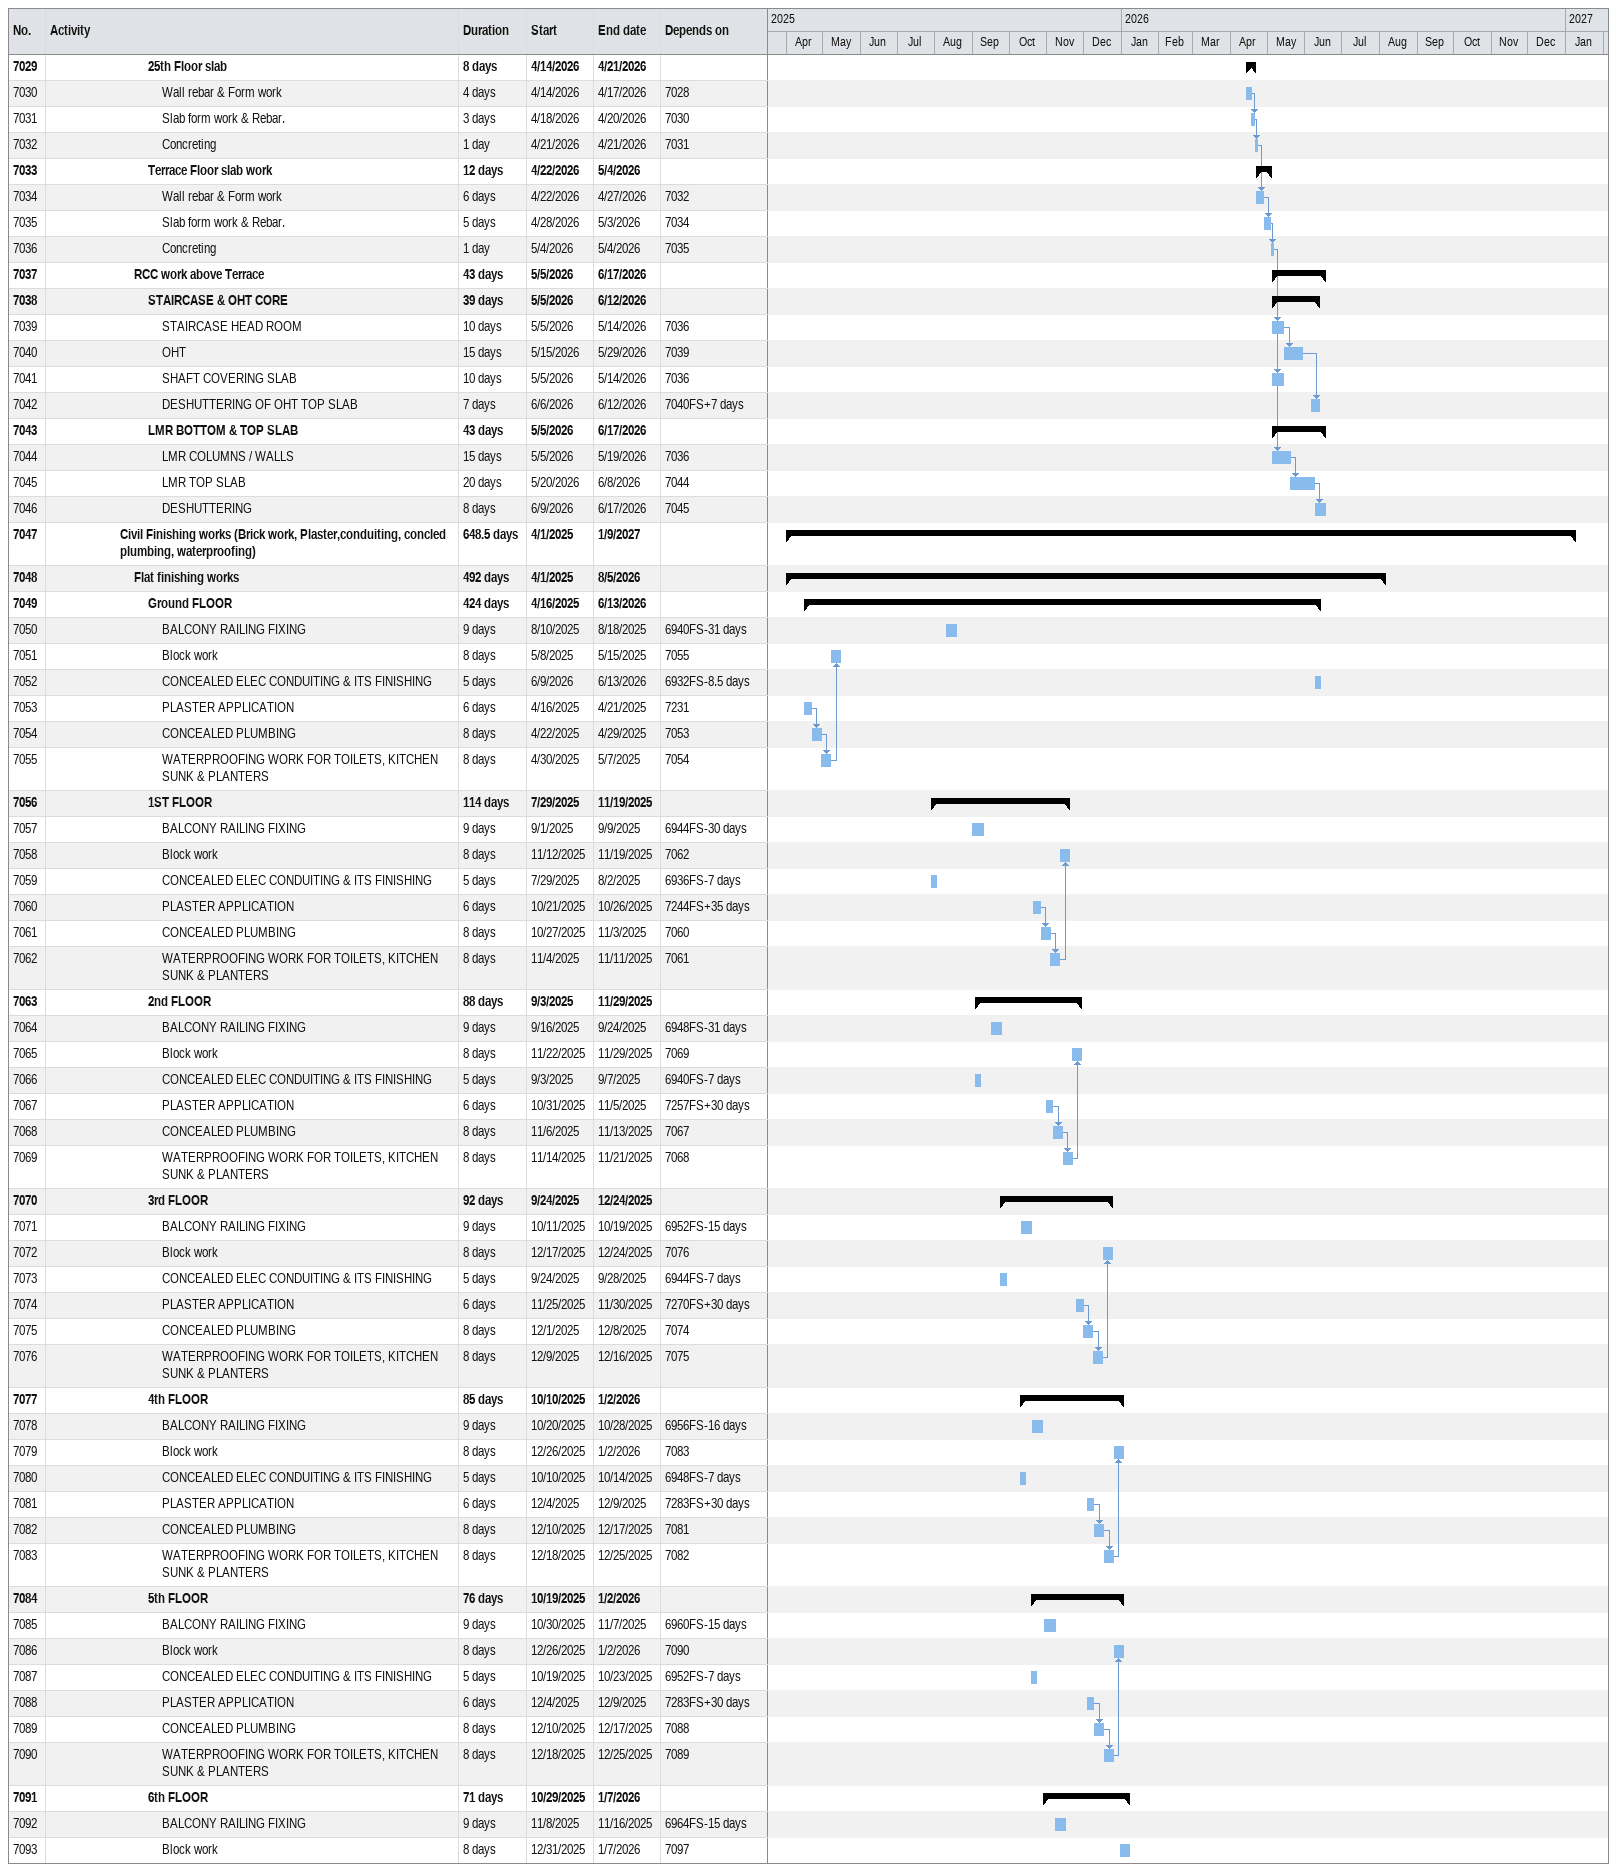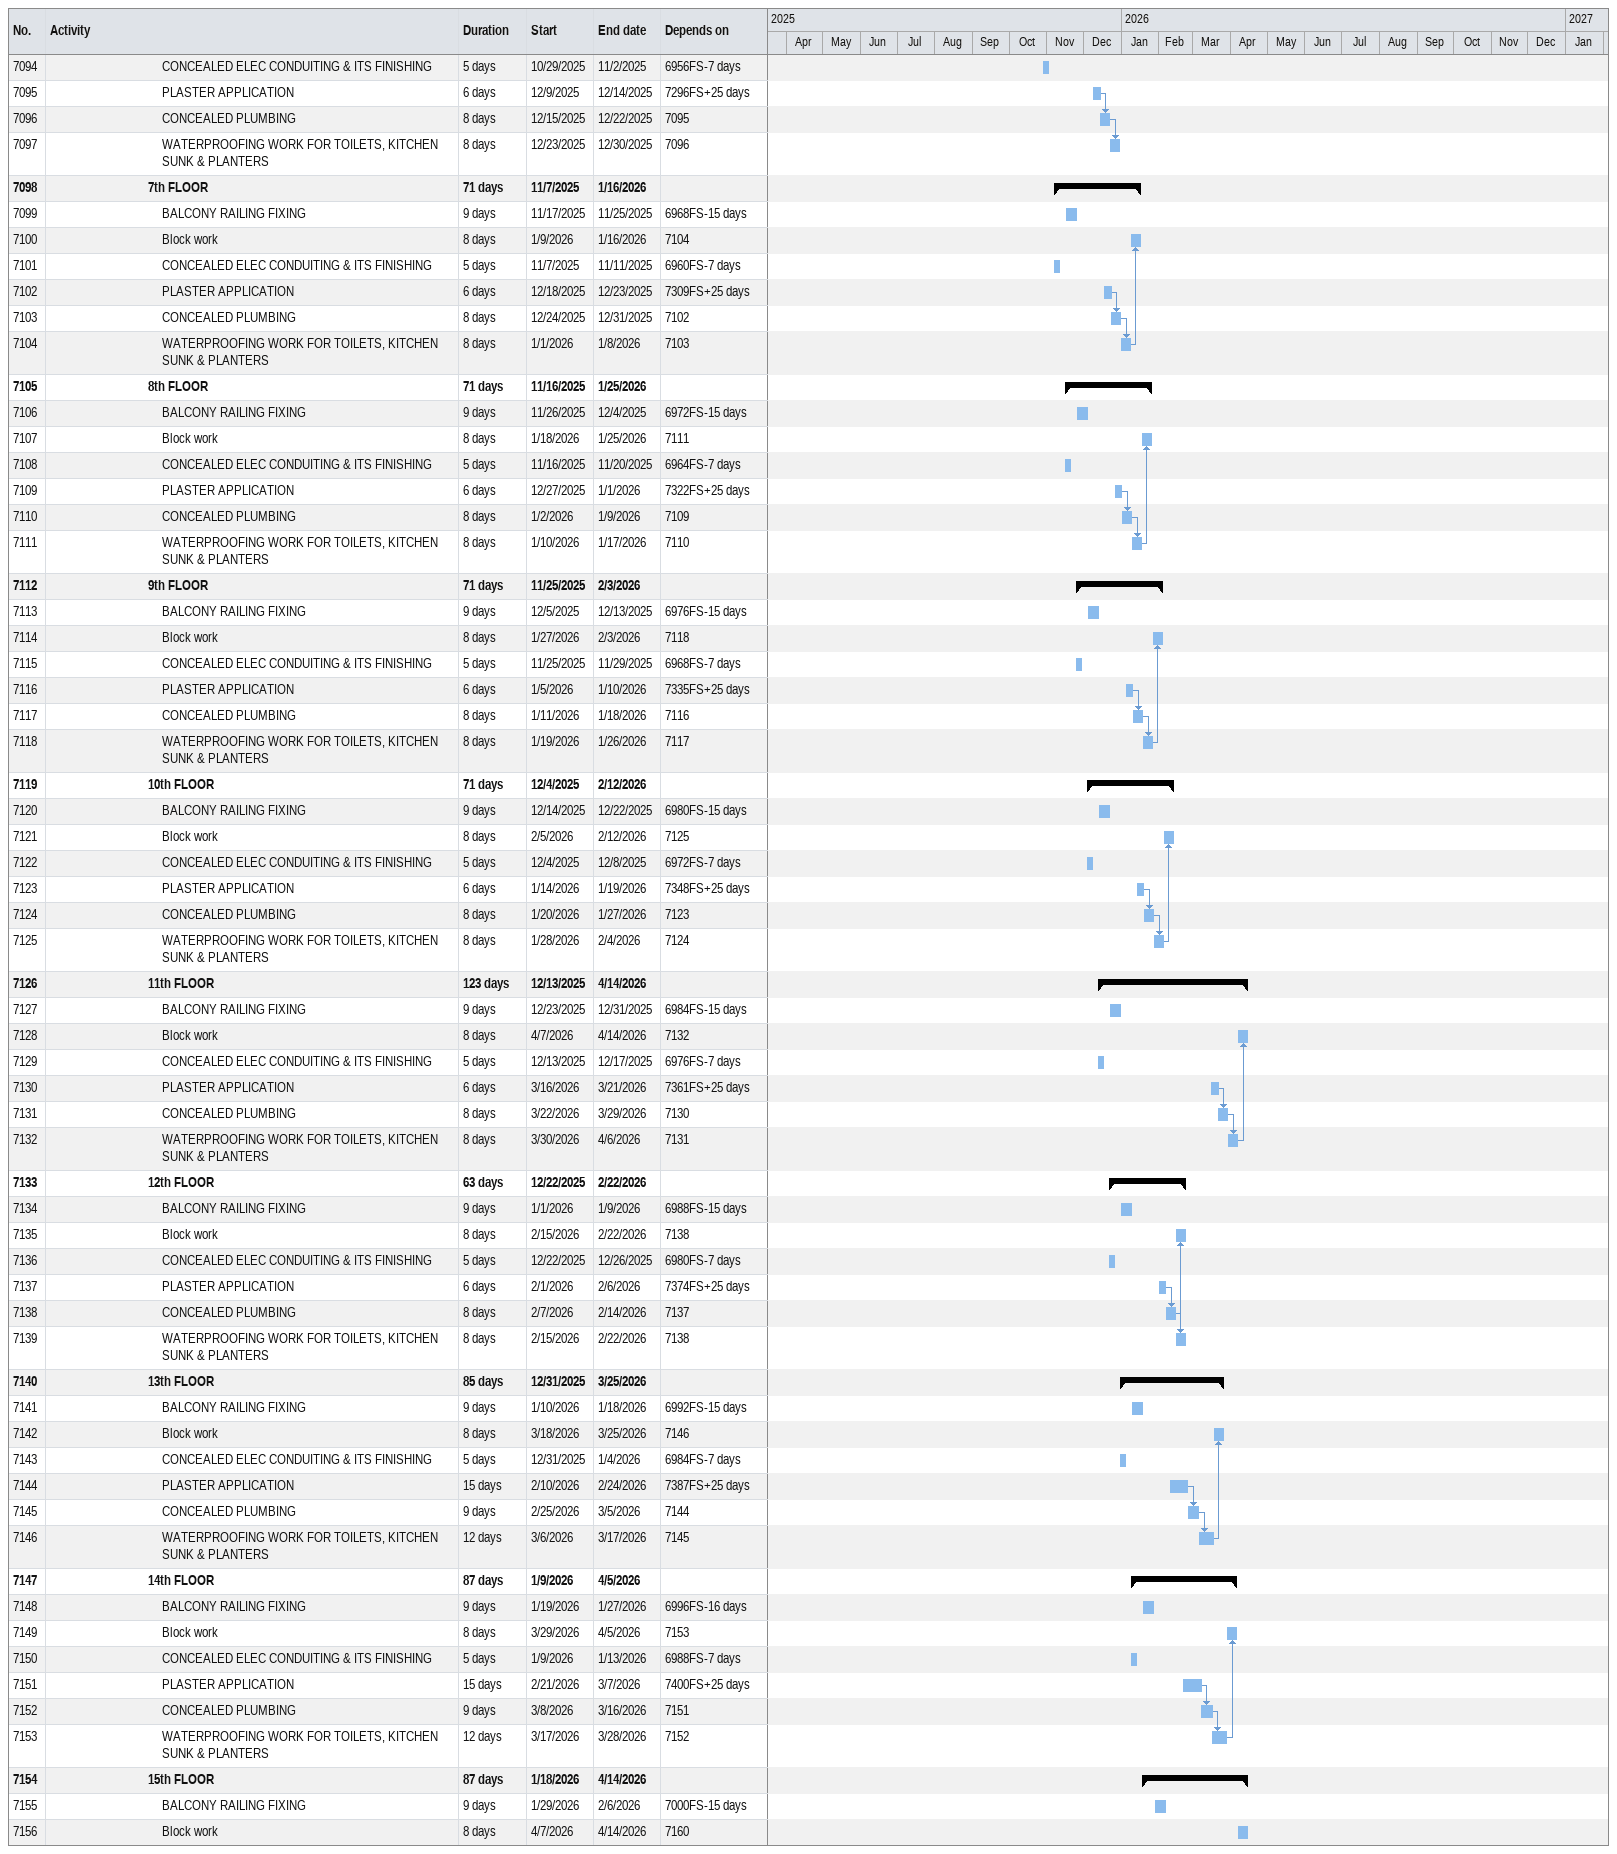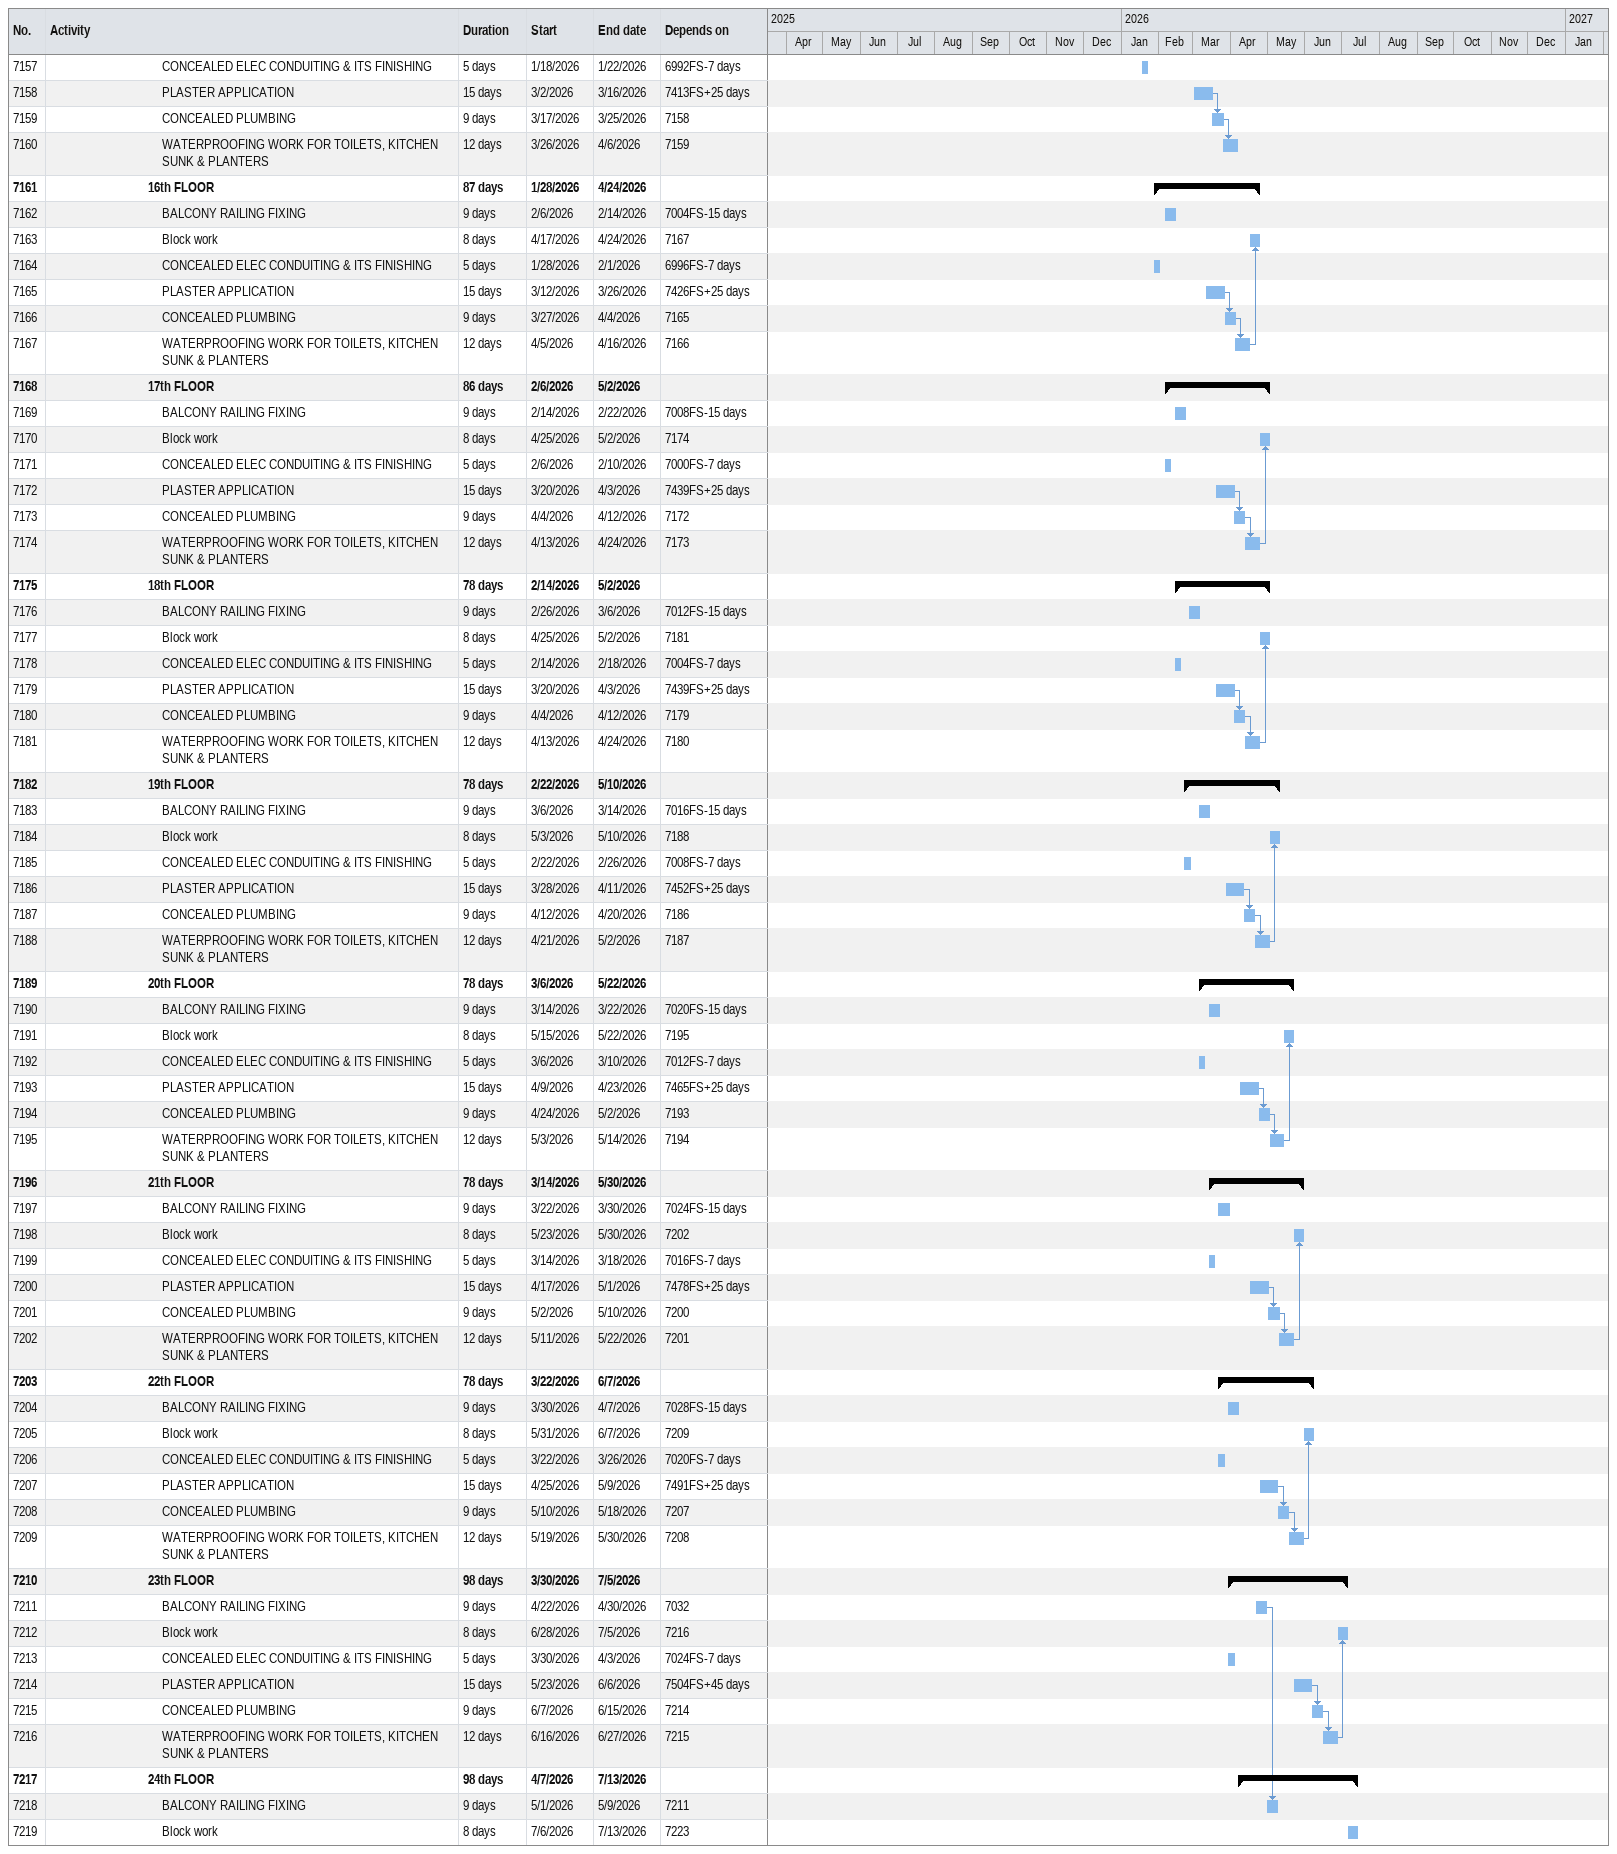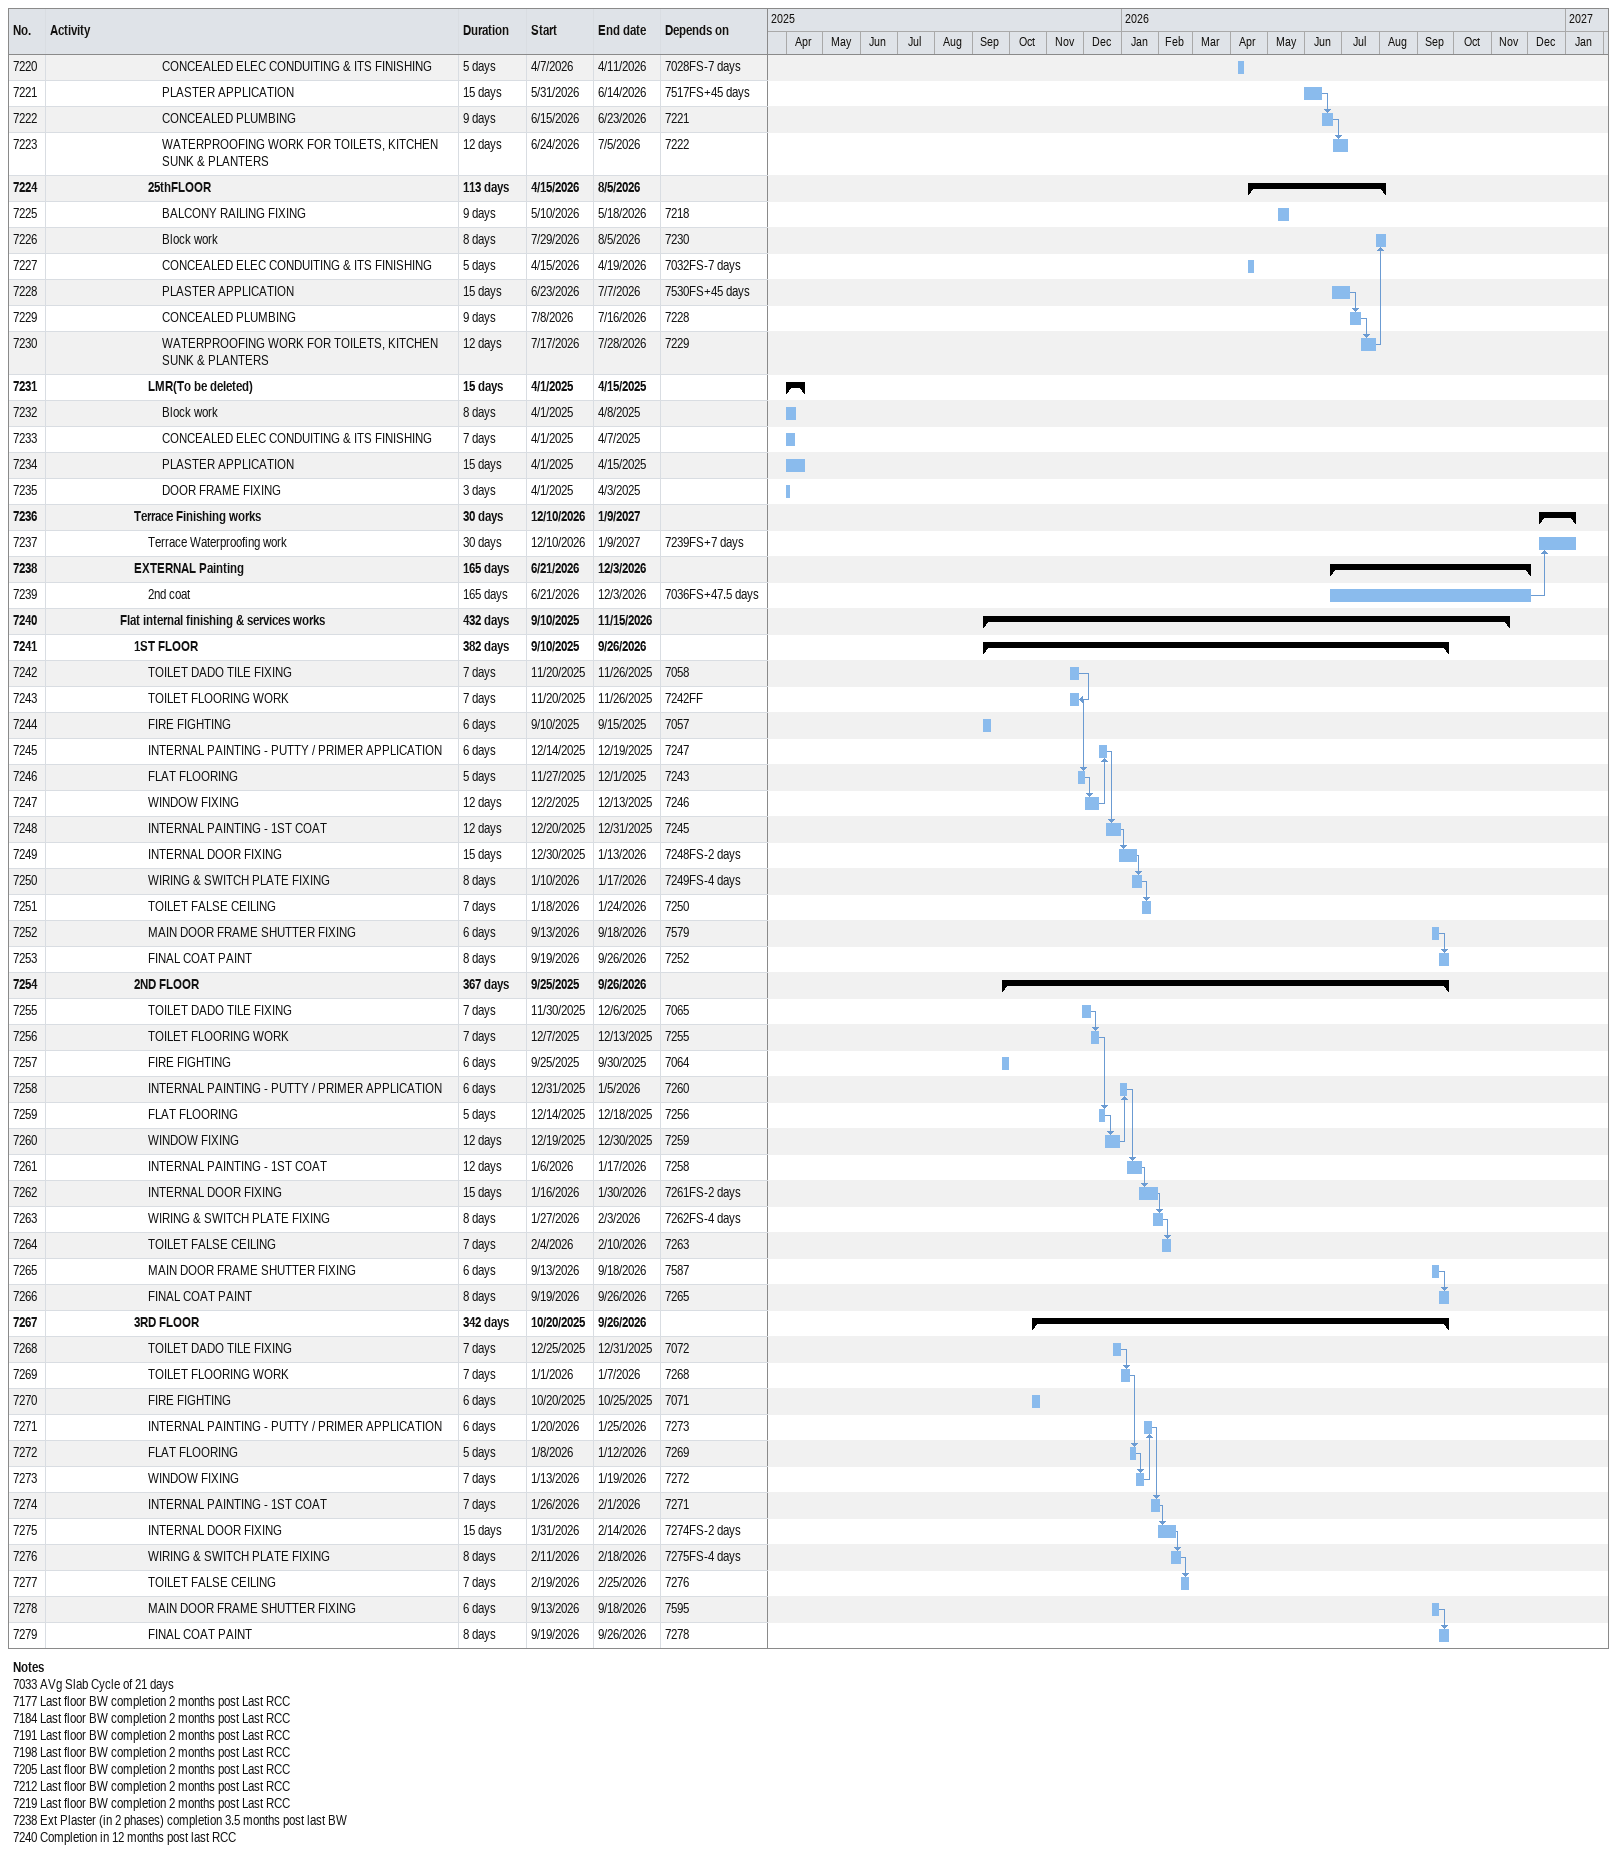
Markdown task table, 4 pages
| ID | Level | Task | Duration | Start | Finish | Predecessors |
|---|---|---|---|---|---|---|
| 7029 | 8 | **25th Floor slab** | 8d | 2026-04-14 | 2026-04-21 |  |
| 7030 | 9 | Wall rebar & Form work | 4d | 2026-04-14 | 2026-04-17 | 7028 |
| 7031 | 9 | Slab form work & Rebar. | 3d | 2026-04-18 | 2026-04-20 | 7030 |
| 7032 | 9 | Concreting | 1d | 2026-04-21 | 2026-04-21 | 7031 |
| 7033 | 8 | **Terrace Floor slab work** | 12d | 2026-04-22 | 2026-05-04 |  |
| 7034 | 9 | Wall rebar & Form work | 6d | 2026-04-22 | 2026-04-27 | 7032 |
| 7035 | 9 | Slab form work & Rebar. | 5d | 2026-04-28 | 2026-05-03 | 7034 |
| 7036 | 9 | Concreting | 1d | 2026-05-04 | 2026-05-04 | 7035 |
| 7037 | 7 | **RCC work above Terrace** | 43d | 2026-05-05 | 2026-06-17 |  |
| 7038 | 8 | **STAIRCASE & OHT CORE** | 39d | 2026-05-05 | 2026-06-12 |  |
| 7039 | 9 | STAIRCASE HEAD ROOM | 10d | 2026-05-05 | 2026-05-14 | 7036 |
| 7040 | 9 | OHT | 15d | 2026-05-15 | 2026-05-29 | 7039 |
| 7041 | 9 | SHAFT COVERING SLAB | 10d | 2026-05-05 | 2026-05-14 | 7036 |
| 7042 | 9 | DESHUTTERING OF OHT TOP SLAB | 7d | 2026-06-06 | 2026-06-12 | 7040FS+7d |
| 7043 | 8 | **LMR BOTTOM & TOP SLAB** | 43d | 2026-05-05 | 2026-06-17 |  |
| 7044 | 9 | LMR COLUMNS / WALLS | 15d | 2026-05-05 | 2026-05-19 | 7036 |
| 7045 | 9 | LMR TOP SLAB | 20d | 2026-05-20 | 2026-06-08 | 7044 |
| 7046 | 9 | DESHUTTERING | 8d | 2026-06-09 | 2026-06-17 | 7045 |
| 7047 | 6 | **Civil Finishing works (Brick work, Plaster,conduiting, concled plumbing, waterproofing)** | 648.5d | 2025-04-01 | 2027-01-09 |  |
| 7048 | 7 | **Flat finishing works** | 492d | 2025-04-01 | 2026-08-05 |  |
| 7049 | 8 | **Ground FLOOR** | 424d | 2025-04-16 | 2026-06-13 |  |
| 7050 | 9 | BALCONY RAILING FIXING | 9d | 2025-08-10 | 2025-08-18 | 6940FS-31d |
| 7051 | 9 | Block work | 8d | 2025-05-08 | 2025-05-15 | 7055 |
| 7052 | 9 | CONCEALED ELEC CONDUITING & ITS FINISHING | 5d | 2026-06-09 | 2026-06-13 | 6932FS-8.5d |
| 7053 | 9 | PLASTER APPLICATION | 6d | 2025-04-16 | 2025-04-21 | 7231 |
| 7054 | 9 | CONCEALED PLUMBING | 8d | 2025-04-22 | 2025-04-29 | 7053 |
| 7055 | 9 | WATERPROOFING WORK FOR TOILETS, KITCHEN SUNK & PLANTERS | 8d | 2025-04-30 | 2025-05-07 | 7054 |
| 7056 | 8 | **1ST FLOOR** | 114d | 2025-07-29 | 2025-11-19 |  |
| 7057 | 9 | BALCONY RAILING FIXING | 9d | 2025-09-01 | 2025-09-09 | 6944FS-30d |
| 7058 | 9 | Block work | 8d | 2025-11-12 | 2025-11-19 | 7062 |
| 7059 | 9 | CONCEALED ELEC CONDUITING & ITS FINISHING | 5d | 2025-07-29 | 2025-08-02 | 6936FS-7d |
| 7060 | 9 | PLASTER APPLICATION | 6d | 2025-10-21 | 2025-10-26 | 7244FS+35d |
| 7061 | 9 | CONCEALED PLUMBING | 8d | 2025-10-27 | 2025-11-03 | 7060 |
| 7062 | 9 | WATERPROOFING WORK FOR TOILETS, KITCHEN SUNK & PLANTERS | 8d | 2025-11-04 | 2025-11-11 | 7061 |
| 7063 | 8 | **2nd FLOOR** | 88d | 2025-09-03 | 2025-11-29 |  |
| 7064 | 9 | BALCONY RAILING FIXING | 9d | 2025-09-16 | 2025-09-24 | 6948FS-31d |
| 7065 | 9 | Block work | 8d | 2025-11-22 | 2025-11-29 | 7069 |
| 7066 | 9 | CONCEALED ELEC CONDUITING & ITS FINISHING | 5d | 2025-09-03 | 2025-09-07 | 6940FS-7d |
| 7067 | 9 | PLASTER APPLICATION | 6d | 2025-10-31 | 2025-11-05 | 7257FS+30d |
| 7068 | 9 | CONCEALED PLUMBING | 8d | 2025-11-06 | 2025-11-13 | 7067 |
| 7069 | 9 | WATERPROOFING WORK FOR TOILETS, KITCHEN SUNK & PLANTERS | 8d | 2025-11-14 | 2025-11-21 | 7068 |
| 7070 | 8 | **3rd FLOOR** | 92d | 2025-09-24 | 2025-12-24 |  |
| 7071 | 9 | BALCONY RAILING FIXING | 9d | 2025-10-11 | 2025-10-19 | 6952FS-15d |
| 7072 | 9 | Block work | 8d | 2025-12-17 | 2025-12-24 | 7076 |
| 7073 | 9 | CONCEALED ELEC CONDUITING & ITS FINISHING | 5d | 2025-09-24 | 2025-09-28 | 6944FS-7d |
| 7074 | 9 | PLASTER APPLICATION | 6d | 2025-11-25 | 2025-11-30 | 7270FS+30d |
| 7075 | 9 | CONCEALED PLUMBING | 8d | 2025-12-01 | 2025-12-08 | 7074 |
| 7076 | 9 | WATERPROOFING WORK FOR TOILETS, KITCHEN SUNK & PLANTERS | 8d | 2025-12-09 | 2025-12-16 | 7075 |
| 7077 | 8 | **4th FLOOR** | 85d | 2025-10-10 | 2026-01-02 |  |
| 7078 | 9 | BALCONY RAILING FIXING | 9d | 2025-10-20 | 2025-10-28 | 6956FS-16d |
| 7079 | 9 | Block work | 8d | 2025-12-26 | 2026-01-02 | 7083 |
| 7080 | 9 | CONCEALED ELEC CONDUITING & ITS FINISHING | 5d | 2025-10-10 | 2025-10-14 | 6948FS-7d |
| 7081 | 9 | PLASTER APPLICATION | 6d | 2025-12-04 | 2025-12-09 | 7283FS+30d |
| 7082 | 9 | CONCEALED PLUMBING | 8d | 2025-12-10 | 2025-12-17 | 7081 |
| 7083 | 9 | WATERPROOFING WORK FOR TOILETS, KITCHEN SUNK & PLANTERS | 8d | 2025-12-18 | 2025-12-25 | 7082 |
| 7084 | 8 | **5th FLOOR** | 76d | 2025-10-19 | 2026-01-02 |  |
| 7085 | 9 | BALCONY RAILING FIXING | 9d | 2025-10-30 | 2025-11-07 | 6960FS-15d |
| 7086 | 9 | Block work | 8d | 2025-12-26 | 2026-01-02 | 7090 |
| 7087 | 9 | CONCEALED ELEC CONDUITING & ITS FINISHING | 5d | 2025-10-19 | 2025-10-23 | 6952FS-7d |
| 7088 | 9 | PLASTER APPLICATION | 6d | 2025-12-04 | 2025-12-09 | 7283FS+30d |
| 7089 | 9 | CONCEALED PLUMBING | 8d | 2025-12-10 | 2025-12-17 | 7088 |
| 7090 | 9 | WATERPROOFING WORK FOR TOILETS, KITCHEN SUNK & PLANTERS | 8d | 2025-12-18 | 2025-12-25 | 7089 |
| 7091 | 8 | **6th FLOOR** | 71d | 2025-10-29 | 2026-01-07 |  |
| 7092 | 9 | BALCONY RAILING FIXING | 9d | 2025-11-08 | 2025-11-16 | 6964FS-15d |
| 7093 | 9 | Block work | 8d | 2025-12-31 | 2026-01-07 | 7097 |
| 7094 | 9 | CONCEALED ELEC CONDUITING & ITS FINISHING | 5d | 2025-10-29 | 2025-11-02 | 6956FS-7d |
| 7095 | 9 | PLASTER APPLICATION | 6d | 2025-12-09 | 2025-12-14 | 7296FS+25d |
| 7096 | 9 | CONCEALED PLUMBING | 8d | 2025-12-15 | 2025-12-22 | 7095 |
| 7097 | 9 | WATERPROOFING WORK FOR TOILETS, KITCHEN SUNK & PLANTERS | 8d | 2025-12-23 | 2025-12-30 | 7096 |
| 7098 | 8 | **7th FLOOR** | 71d | 2025-11-07 | 2026-01-16 |  |
| 7099 | 9 | BALCONY RAILING FIXING | 9d | 2025-11-17 | 2025-11-25 | 6968FS-15d |
| 7100 | 9 | Block work | 8d | 2026-01-09 | 2026-01-16 | 7104 |
| 7101 | 9 | CONCEALED ELEC CONDUITING & ITS FINISHING | 5d | 2025-11-07 | 2025-11-11 | 6960FS-7d |
| 7102 | 9 | PLASTER APPLICATION | 6d | 2025-12-18 | 2025-12-23 | 7309FS+25d |
| 7103 | 9 | CONCEALED PLUMBING | 8d | 2025-12-24 | 2025-12-31 | 7102 |
| 7104 | 9 | WATERPROOFING WORK FOR TOILETS, KITCHEN SUNK & PLANTERS | 8d | 2026-01-01 | 2026-01-08 | 7103 |
| 7105 | 8 | **8th FLOOR** | 71d | 2025-11-16 | 2026-01-25 |  |
| 7106 | 9 | BALCONY RAILING FIXING | 9d | 2025-11-26 | 2025-12-04 | 6972FS-15d |
| 7107 | 9 | Block work | 8d | 2026-01-18 | 2026-01-25 | 7111 |
| 7108 | 9 | CONCEALED ELEC CONDUITING & ITS FINISHING | 5d | 2025-11-16 | 2025-11-20 | 6964FS-7d |
| 7109 | 9 | PLASTER APPLICATION | 6d | 2025-12-27 | 2026-01-01 | 7322FS+25d |
| 7110 | 9 | CONCEALED PLUMBING | 8d | 2026-01-02 | 2026-01-09 | 7109 |
| 7111 | 9 | WATERPROOFING WORK FOR TOILETS, KITCHEN SUNK & PLANTERS | 8d | 2026-01-10 | 2026-01-17 | 7110 |
| 7112 | 8 | **9th FLOOR** | 71d | 2025-11-25 | 2026-02-03 |  |
| 7113 | 9 | BALCONY RAILING FIXING | 9d | 2025-12-05 | 2025-12-13 | 6976FS-15d |
| 7114 | 9 | Block work | 8d | 2026-01-27 | 2026-02-03 | 7118 |
| 7115 | 9 | CONCEALED ELEC CONDUITING & ITS FINISHING | 5d | 2025-11-25 | 2025-11-29 | 6968FS-7d |
| 7116 | 9 | PLASTER APPLICATION | 6d | 2026-01-05 | 2026-01-10 | 7335FS+25d |
| 7117 | 9 | CONCEALED PLUMBING | 8d | 2026-01-11 | 2026-01-18 | 7116 |
| 7118 | 9 | WATERPROOFING WORK FOR TOILETS, KITCHEN SUNK & PLANTERS | 8d | 2026-01-19 | 2026-01-26 | 7117 |
| 7119 | 8 | **10th FLOOR** | 71d | 2025-12-04 | 2026-02-12 |  |
| 7120 | 9 | BALCONY RAILING FIXING | 9d | 2025-12-14 | 2025-12-22 | 6980FS-15d |
| 7121 | 9 | Block work | 8d | 2026-02-05 | 2026-02-12 | 7125 |
| 7122 | 9 | CONCEALED ELEC CONDUITING & ITS FINISHING | 5d | 2025-12-04 | 2025-12-08 | 6972FS-7d |
| 7123 | 9 | PLASTER APPLICATION | 6d | 2026-01-14 | 2026-01-19 | 7348FS+25d |
| 7124 | 9 | CONCEALED PLUMBING | 8d | 2026-01-20 | 2026-01-27 | 7123 |
| 7125 | 9 | WATERPROOFING WORK FOR TOILETS, KITCHEN SUNK & PLANTERS | 8d | 2026-01-28 | 2026-02-04 | 7124 |
| 7126 | 8 | **11th FLOOR** | 123d | 2025-12-13 | 2026-04-14 |  |
| 7127 | 9 | BALCONY RAILING FIXING | 9d | 2025-12-23 | 2025-12-31 | 6984FS-15d |
| 7128 | 9 | Block work | 8d | 2026-04-07 | 2026-04-14 | 7132 |
| 7129 | 9 | CONCEALED ELEC CONDUITING & ITS FINISHING | 5d | 2025-12-13 | 2025-12-17 | 6976FS-7d |
| 7130 | 9 | PLASTER APPLICATION | 6d | 2026-03-16 | 2026-03-21 | 7361FS+25d |
| 7131 | 9 | CONCEALED PLUMBING | 8d | 2026-03-22 | 2026-03-29 | 7130 |
| 7132 | 9 | WATERPROOFING WORK FOR TOILETS, KITCHEN SUNK & PLANTERS | 8d | 2026-03-30 | 2026-04-06 | 7131 |
| 7133 | 8 | **12th FLOOR** | 63d | 2025-12-22 | 2026-02-22 |  |
| 7134 | 9 | BALCONY RAILING FIXING | 9d | 2026-01-01 | 2026-01-09 | 6988FS-15d |
| 7135 | 9 | Block work | 8d | 2026-02-15 | 2026-02-22 | 7138 |
| 7136 | 9 | CONCEALED ELEC CONDUITING & ITS FINISHING | 5d | 2025-12-22 | 2025-12-26 | 6980FS-7d |
| 7137 | 9 | PLASTER APPLICATION | 6d | 2026-02-01 | 2026-02-06 | 7374FS+25d |
| 7138 | 9 | CONCEALED PLUMBING | 8d | 2026-02-07 | 2026-02-14 | 7137 |
| 7139 | 9 | WATERPROOFING WORK FOR TOILETS, KITCHEN SUNK & PLANTERS | 8d | 2026-02-15 | 2026-02-22 | 7138 |
| 7140 | 8 | **13th FLOOR** | 85d | 2025-12-31 | 2026-03-25 |  |
| 7141 | 9 | BALCONY RAILING FIXING | 9d | 2026-01-10 | 2026-01-18 | 6992FS-15d |
| 7142 | 9 | Block work | 8d | 2026-03-18 | 2026-03-25 | 7146 |
| 7143 | 9 | CONCEALED ELEC CONDUITING & ITS FINISHING | 5d | 2025-12-31 | 2026-01-04 | 6984FS-7d |
| 7144 | 9 | PLASTER APPLICATION | 15d | 2026-02-10 | 2026-02-24 | 7387FS+25d |
| 7145 | 9 | CONCEALED PLUMBING | 9d | 2026-02-25 | 2026-03-05 | 7144 |
| 7146 | 9 | WATERPROOFING WORK FOR TOILETS, KITCHEN SUNK & PLANTERS | 12d | 2026-03-06 | 2026-03-17 | 7145 |
| 7147 | 8 | **14th FLOOR** | 87d | 2026-01-09 | 2026-04-05 |  |
| 7148 | 9 | BALCONY RAILING FIXING | 9d | 2026-01-19 | 2026-01-27 | 6996FS-16d |
| 7149 | 9 | Block work | 8d | 2026-03-29 | 2026-04-05 | 7153 |
| 7150 | 9 | CONCEALED ELEC CONDUITING & ITS FINISHING | 5d | 2026-01-09 | 2026-01-13 | 6988FS-7d |
| 7151 | 9 | PLASTER APPLICATION | 15d | 2026-02-21 | 2026-03-07 | 7400FS+25d |
| 7152 | 9 | CONCEALED PLUMBING | 9d | 2026-03-08 | 2026-03-16 | 7151 |
| 7153 | 9 | WATERPROOFING WORK FOR TOILETS, KITCHEN SUNK & PLANTERS | 12d | 2026-03-17 | 2026-03-28 | 7152 |
| 7154 | 8 | **15th FLOOR** | 87d | 2026-01-18 | 2026-04-14 |  |
| 7155 | 9 | BALCONY RAILING FIXING | 9d | 2026-01-29 | 2026-02-06 | 7000FS-15d |
| 7156 | 9 | Block work | 8d | 2026-04-07 | 2026-04-14 | 7160 |
| 7157 | 9 | CONCEALED ELEC CONDUITING & ITS FINISHING | 5d | 2026-01-18 | 2026-01-22 | 6992FS-7d |
| 7158 | 9 | PLASTER APPLICATION | 15d | 2026-03-02 | 2026-03-16 | 7413FS+25d |
| 7159 | 9 | CONCEALED PLUMBING | 9d | 2026-03-17 | 2026-03-25 | 7158 |
| 7160 | 9 | WATERPROOFING WORK FOR TOILETS, KITCHEN SUNK & PLANTERS | 12d | 2026-03-26 | 2026-04-06 | 7159 |
| 7161 | 8 | **16th FLOOR** | 87d | 2026-01-28 | 2026-04-24 |  |
| 7162 | 9 | BALCONY RAILING FIXING | 9d | 2026-02-06 | 2026-02-14 | 7004FS-15d |
| 7163 | 9 | Block work | 8d | 2026-04-17 | 2026-04-24 | 7167 |
| 7164 | 9 | CONCEALED ELEC CONDUITING & ITS FINISHING | 5d | 2026-01-28 | 2026-02-01 | 6996FS-7d |
| 7165 | 9 | PLASTER APPLICATION | 15d | 2026-03-12 | 2026-03-26 | 7426FS+25d |
| 7166 | 9 | CONCEALED PLUMBING | 9d | 2026-03-27 | 2026-04-04 | 7165 |
| 7167 | 9 | WATERPROOFING WORK FOR TOILETS, KITCHEN SUNK & PLANTERS | 12d | 2026-04-05 | 2026-04-16 | 7166 |
| 7168 | 8 | **17th FLOOR** | 86d | 2026-02-06 | 2026-05-02 |  |
| 7169 | 9 | BALCONY RAILING FIXING | 9d | 2026-02-14 | 2026-02-22 | 7008FS-15d |
| 7170 | 9 | Block work | 8d | 2026-04-25 | 2026-05-02 | 7174 |
| 7171 | 9 | CONCEALED ELEC CONDUITING & ITS FINISHING | 5d | 2026-02-06 | 2026-02-10 | 7000FS-7d |
| 7172 | 9 | PLASTER APPLICATION | 15d | 2026-03-20 | 2026-04-03 | 7439FS+25d |
| 7173 | 9 | CONCEALED PLUMBING | 9d | 2026-04-04 | 2026-04-12 | 7172 |
| 7174 | 9 | WATERPROOFING WORK FOR TOILETS, KITCHEN SUNK & PLANTERS | 12d | 2026-04-13 | 2026-04-24 | 7173 |
| 7175 | 8 | **18th FLOOR** | 78d | 2026-02-14 | 2026-05-02 |  |
| 7176 | 9 | BALCONY RAILING FIXING | 9d | 2026-02-26 | 2026-03-06 | 7012FS-15d |
| 7177 | 9 | Block work | 8d | 2026-04-25 | 2026-05-02 | 7181 |
| 7178 | 9 | CONCEALED ELEC CONDUITING & ITS FINISHING | 5d | 2026-02-14 | 2026-02-18 | 7004FS-7d |
| 7179 | 9 | PLASTER APPLICATION | 15d | 2026-03-20 | 2026-04-03 | 7439FS+25d |
| 7180 | 9 | CONCEALED PLUMBING | 9d | 2026-04-04 | 2026-04-12 | 7179 |
| 7181 | 9 | WATERPROOFING WORK FOR TOILETS, KITCHEN SUNK & PLANTERS | 12d | 2026-04-13 | 2026-04-24 | 7180 |
| 7182 | 8 | **19th FLOOR** | 78d | 2026-02-22 | 2026-05-10 |  |
| 7183 | 9 | BALCONY RAILING FIXING | 9d | 2026-03-06 | 2026-03-14 | 7016FS-15d |
| 7184 | 9 | Block work | 8d | 2026-05-03 | 2026-05-10 | 7188 |
| 7185 | 9 | CONCEALED ELEC CONDUITING & ITS FINISHING | 5d | 2026-02-22 | 2026-02-26 | 7008FS-7d |
| 7186 | 9 | PLASTER APPLICATION | 15d | 2026-03-28 | 2026-04-11 | 7452FS+25d |
| 7187 | 9 | CONCEALED PLUMBING | 9d | 2026-04-12 | 2026-04-20 | 7186 |
| 7188 | 9 | WATERPROOFING WORK FOR TOILETS, KITCHEN SUNK & PLANTERS | 12d | 2026-04-21 | 2026-05-02 | 7187 |
| 7189 | 8 | **20th FLOOR** | 78d | 2026-03-06 | 2026-05-22 |  |
| 7190 | 9 | BALCONY RAILING FIXING | 9d | 2026-03-14 | 2026-03-22 | 7020FS-15d |
| 7191 | 9 | Block work | 8d | 2026-05-15 | 2026-05-22 | 7195 |
| 7192 | 9 | CONCEALED ELEC CONDUITING & ITS FINISHING | 5d | 2026-03-06 | 2026-03-10 | 7012FS-7d |
| 7193 | 9 | PLASTER APPLICATION | 15d | 2026-04-09 | 2026-04-23 | 7465FS+25d |
| 7194 | 9 | CONCEALED PLUMBING | 9d | 2026-04-24 | 2026-05-02 | 7193 |
| 7195 | 9 | WATERPROOFING WORK FOR TOILETS, KITCHEN SUNK & PLANTERS | 12d | 2026-05-03 | 2026-05-14 | 7194 |
| 7196 | 8 | **21th FLOOR** | 78d | 2026-03-14 | 2026-05-30 |  |
| 7197 | 9 | BALCONY RAILING FIXING | 9d | 2026-03-22 | 2026-03-30 | 7024FS-15d |
| 7198 | 9 | Block work | 8d | 2026-05-23 | 2026-05-30 | 7202 |
| 7199 | 9 | CONCEALED ELEC CONDUITING & ITS FINISHING | 5d | 2026-03-14 | 2026-03-18 | 7016FS-7d |
| 7200 | 9 | PLASTER APPLICATION | 15d | 2026-04-17 | 2026-05-01 | 7478FS+25d |
| 7201 | 9 | CONCEALED PLUMBING | 9d | 2026-05-02 | 2026-05-10 | 7200 |
| 7202 | 9 | WATERPROOFING WORK FOR TOILETS, KITCHEN SUNK & PLANTERS | 12d | 2026-05-11 | 2026-05-22 | 7201 |
| 7203 | 8 | **22th FLOOR** | 78d | 2026-03-22 | 2026-06-07 |  |
| 7204 | 9 | BALCONY RAILING FIXING | 9d | 2026-03-30 | 2026-04-07 | 7028FS-15d |
| 7205 | 9 | Block work | 8d | 2026-05-31 | 2026-06-07 | 7209 |
| 7206 | 9 | CONCEALED ELEC CONDUITING & ITS FINISHING | 5d | 2026-03-22 | 2026-03-26 | 7020FS-7d |
| 7207 | 9 | PLASTER APPLICATION | 15d | 2026-04-25 | 2026-05-09 | 7491FS+25d |
| 7208 | 9 | CONCEALED PLUMBING | 9d | 2026-05-10 | 2026-05-18 | 7207 |
| 7209 | 9 | WATERPROOFING WORK FOR TOILETS, KITCHEN SUNK & PLANTERS | 12d | 2026-05-19 | 2026-05-30 | 7208 |
| 7210 | 8 | **23th FLOOR** | 98d | 2026-03-30 | 2026-07-05 |  |
| 7211 | 9 | BALCONY RAILING FIXING | 9d | 2026-04-22 | 2026-04-30 | 7032 |
| 7212 | 9 | Block work | 8d | 2026-06-28 | 2026-07-05 | 7216 |
| 7213 | 9 | CONCEALED ELEC CONDUITING & ITS FINISHING | 5d | 2026-03-30 | 2026-04-03 | 7024FS-7d |
| 7214 | 9 | PLASTER APPLICATION | 15d | 2026-05-23 | 2026-06-06 | 7504FS+45d |
| 7215 | 9 | CONCEALED PLUMBING | 9d | 2026-06-07 | 2026-06-15 | 7214 |
| 7216 | 9 | WATERPROOFING WORK FOR TOILETS, KITCHEN SUNK & PLANTERS | 12d | 2026-06-16 | 2026-06-27 | 7215 |
| 7217 | 8 | **24th FLOOR** | 98d | 2026-04-07 | 2026-07-13 |  |
| 7218 | 9 | BALCONY RAILING FIXING | 9d | 2026-05-01 | 2026-05-09 | 7211 |
| 7219 | 9 | Block work | 8d | 2026-07-06 | 2026-07-13 | 7223 |
| 7220 | 9 | CONCEALED ELEC CONDUITING & ITS FINISHING | 5d | 2026-04-07 | 2026-04-11 | 7028FS-7d |
| 7221 | 9 | PLASTER APPLICATION | 15d | 2026-05-31 | 2026-06-14 | 7517FS+45d |
| 7222 | 9 | CONCEALED PLUMBING | 9d | 2026-06-15 | 2026-06-23 | 7221 |
| 7223 | 9 | WATERPROOFING WORK FOR TOILETS, KITCHEN SUNK & PLANTERS | 12d | 2026-06-24 | 2026-07-05 | 7222 |
| 7224 | 8 | **25thFLOOR** | 113d | 2026-04-15 | 2026-08-05 |  |
| 7225 | 9 | BALCONY RAILING FIXING | 9d | 2026-05-10 | 2026-05-18 | 7218 |
| 7226 | 9 | Block work | 8d | 2026-07-29 | 2026-08-05 | 7230 |
| 7227 | 9 | CONCEALED ELEC CONDUITING & ITS FINISHING | 5d | 2026-04-15 | 2026-04-19 | 7032FS-7d |
| 7228 | 9 | PLASTER APPLICATION | 15d | 2026-06-23 | 2026-07-07 | 7530FS+45d |
| 7229 | 9 | CONCEALED PLUMBING | 9d | 2026-07-08 | 2026-07-16 | 7228 |
| 7230 | 9 | WATERPROOFING WORK FOR TOILETS, KITCHEN SUNK & PLANTERS | 12d | 2026-07-17 | 2026-07-28 | 7229 |
| 7231 | 8 | **LMR(To be deleted)** | 15d | 2025-04-01 | 2025-04-15 |  |
| 7232 | 9 | Block work | 8d | 2025-04-01 | 2025-04-08 |  |
| 7233 | 9 | CONCEALED ELEC CONDUITING & ITS FINISHING | 7d | 2025-04-01 | 2025-04-07 |  |
| 7234 | 9 | PLASTER APPLICATION | 15d | 2025-04-01 | 2025-04-15 |  |
| 7235 | 9 | DOOR FRAME FIXING | 3d | 2025-04-01 | 2025-04-03 |  |
| 7236 | 7 | **Terrace Finishing works** | 30d | 2026-12-10 | 2027-01-09 |  |
| 7237 | 8 | Terrace Waterproofing work | 30d | 2026-12-10 | 2027-01-09 | 7239FS+7d |
| 7238 | 7 | **EXTERNAL Painting** | 165d | 2026-06-21 | 2026-12-03 |  |
| 7239 | 8 | 2nd coat | 165d | 2026-06-21 | 2026-12-03 | 7036FS+47.5d |
| 7240 | 6 | **Flat internal finishing & services works** | 432d | 2025-09-10 | 2026-11-15 |  |
| 7241 | 7 | **1ST FLOOR** | 382d | 2025-09-10 | 2026-09-26 |  |
| 7242 | 8 | TOILET DADO TILE FIXING | 7d | 2025-11-20 | 2025-11-26 | 7058 |
| 7243 | 8 | TOILET FLOORING WORK | 7d | 2025-11-20 | 2025-11-26 | 7242FF |
| 7244 | 8 | FIRE FIGHTING | 6d | 2025-09-10 | 2025-09-15 | 7057 |
| 7245 | 8 | INTERNAL PAINTING - PUTTY / PRIMER APPLICATION | 6d | 2025-12-14 | 2025-12-19 | 7247 |
| 7246 | 8 | FLAT FLOORING | 5d | 2025-11-27 | 2025-12-01 | 7243 |
| 7247 | 8 | WINDOW FIXING | 12d | 2025-12-02 | 2025-12-13 | 7246 |
| 7248 | 8 | INTERNAL PAINTING - 1ST COAT | 12d | 2025-12-20 | 2025-12-31 | 7245 |
| 7249 | 8 | INTERNAL DOOR FIXING | 15d | 2025-12-30 | 2026-01-13 | 7248FS-2d |
| 7250 | 8 | WIRING & SWITCH PLATE FIXING | 8d | 2026-01-10 | 2026-01-17 | 7249FS-4d |
| 7251 | 8 | TOILET FALSE CEILING | 7d | 2026-01-18 | 2026-01-24 | 7250 |
| 7252 | 8 | MAIN DOOR FRAME SHUTTER FIXING | 6d | 2026-09-13 | 2026-09-18 | 7579 |
| 7253 | 8 | FINAL COAT PAINT | 8d | 2026-09-19 | 2026-09-26 | 7252 |
| 7254 | 7 | **2ND FLOOR** | 367d | 2025-09-25 | 2026-09-26 |  |
| 7255 | 8 | TOILET DADO TILE FIXING | 7d | 2025-11-30 | 2025-12-06 | 7065 |
| 7256 | 8 | TOILET FLOORING WORK | 7d | 2025-12-07 | 2025-12-13 | 7255 |
| 7257 | 8 | FIRE FIGHTING | 6d | 2025-09-25 | 2025-09-30 | 7064 |
| 7258 | 8 | INTERNAL PAINTING - PUTTY / PRIMER APPLICATION | 6d | 2025-12-31 | 2026-01-05 | 7260 |
| 7259 | 8 | FLAT FLOORING | 5d | 2025-12-14 | 2025-12-18 | 7256 |
| 7260 | 8 | WINDOW FIXING | 12d | 2025-12-19 | 2025-12-30 | 7259 |
| 7261 | 8 | INTERNAL PAINTING - 1ST COAT | 12d | 2026-01-06 | 2026-01-17 | 7258 |
| 7262 | 8 | INTERNAL DOOR FIXING | 15d | 2026-01-16 | 2026-01-30 | 7261FS-2d |
| 7263 | 8 | WIRING & SWITCH PLATE FIXING | 8d | 2026-01-27 | 2026-02-03 | 7262FS-4d |
| 7264 | 8 | TOILET FALSE CEILING | 7d | 2026-02-04 | 2026-02-10 | 7263 |
| 7265 | 8 | MAIN DOOR FRAME SHUTTER FIXING | 6d | 2026-09-13 | 2026-09-18 | 7587 |
| 7266 | 8 | FINAL COAT PAINT | 8d | 2026-09-19 | 2026-09-26 | 7265 |
| 7267 | 7 | **3RD FLOOR** | 342d | 2025-10-20 | 2026-09-26 |  |
| 7268 | 8 | TOILET DADO TILE FIXING | 7d | 2025-12-25 | 2025-12-31 | 7072 |
| 7269 | 8 | TOILET FLOORING WORK | 7d | 2026-01-01 | 2026-01-07 | 7268 |
| 7270 | 8 | FIRE FIGHTING | 6d | 2025-10-20 | 2025-10-25 | 7071 |
| 7271 | 8 | INTERNAL PAINTING - PUTTY / PRIMER APPLICATION | 6d | 2026-01-20 | 2026-01-25 | 7273 |
| 7272 | 8 | FLAT FLOORING | 5d | 2026-01-08 | 2026-01-12 | 7269 |
| 7273 | 8 | WINDOW FIXING | 7d | 2026-01-13 | 2026-01-19 | 7272 |
| 7274 | 8 | INTERNAL PAINTING - 1ST COAT | 7d | 2026-01-26 | 2026-02-01 | 7271 |
| 7275 | 8 | INTERNAL DOOR FIXING | 15d | 2026-01-31 | 2026-02-14 | 7274FS-2d |
| 7276 | 8 | WIRING & SWITCH PLATE FIXING | 8d | 2026-02-11 | 2026-02-18 | 7275FS-4d |
| 7277 | 8 | TOILET FALSE CEILING | 7d | 2026-02-19 | 2026-02-25 | 7276 |
| 7278 | 8 | MAIN DOOR FRAME SHUTTER FIXING | 6d | 2026-09-13 | 2026-09-18 | 7595 |
| 7279 | 8 | FINAL COAT PAINT | 8d | 2026-09-19 | 2026-09-26 | 7278 |

Notes
- 7033: AVg Slab Cycle of 21 days
- 7177: Last floor BW completion 2 months post Last RCC
- 7184: Last floor BW completion 2 months post Last RCC
- 7191: Last floor BW completion 2 months post Last RCC
- 7198: Last floor BW completion 2 months post Last RCC
- 7205: Last floor BW completion 2 months post Last RCC
- 7212: Last floor BW completion 2 months post Last RCC
- 7219: Last floor BW completion 2 months post Last RCC
- 7238: Ext Plaster (in 2 phases) completion 3.5 months post last BW
- 7240: Completion in 12 months post last RCC
